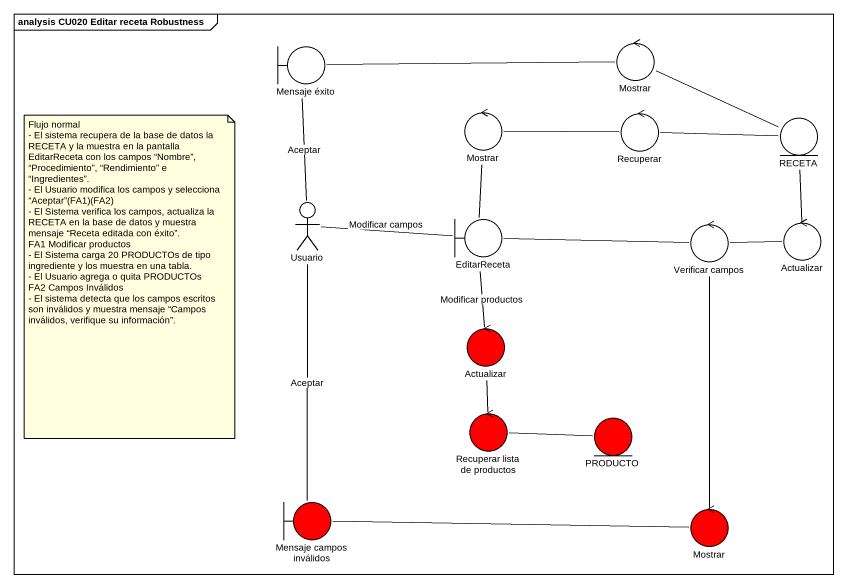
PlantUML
@startuml
mainframe analysis CU020 Editar receta Robustness
boundary "Mensaje éxito" as Mensaje_éxito
control Mostrar
control "Mostrar" as Mostrar_2
control Recuperar
entity RECETA
actor Usuario
boundary EditarReceta
control "Verificar campos" as Verificar_campos
control Actualizar
control "Actualizar" as Actualizar_2 #FF0000
control "Recuperar lista de productos" as Recuperar_lista_de_productos #FF0000
entity PRODUCTO #FF0000
boundary "Mensaje campos inválidos" as Mensaje_campos_inválidos #FF0000
control "Mostrar" as Mostrar_3 #FF0000
Mostrar -left- Mensaje_éxito
Mostrar_2 -- EditarReceta
Recuperar -left- Mostrar_2
RECETA -left- Mostrar
RECETA -left- Recuperar
Usuario -up- Mensaje_éxito : Aceptar
Usuario -right- EditarReceta : Modificar campos
Usuario -- Mensaje_campos_inválidos : Aceptar
EditarReceta -right- Verificar_campos
EditarReceta -- Actualizar_2 : Modificar productos
Verificar_campos -right- Actualizar
Verificar_campos -- Mostrar_3
Actualizar -up- RECETA
Actualizar_2 -- Recuperar_lista_de_productos
Recuperar_lista_de_productos -right- PRODUCTO
Mostrar_3 -left- Mensaje_campos_inválidos
note as N1
  Flujo normal
  - El sistema recupera de la base de datos la RECETA y la muestra en la pantalla EditarReceta con los campos “Nombre”, “Procedimiento”, “Rendimiento” e “Ingredientes”.
  - El Usuario modifica los campos y selecciona “Aceptar”(FA1)(FA2)
  - El Sistema verifica los campos, actualiza la RECETA en la base de datos y muestra mensaje “Receta editada con éxito”.
  FA1 Modificar productos
  - El Sistema carga 20 PRODUCTOs de tipo ingrediente y los muestra en una tabla.
  - El Usuario agrega o quita PRODUCTOs
  FA2 Campos Inválidos
  - El sistema detecta que los campos escritos son inválidos y muestra mensaje “Campos inválidos, verifique su información”.
end note
@enduml
